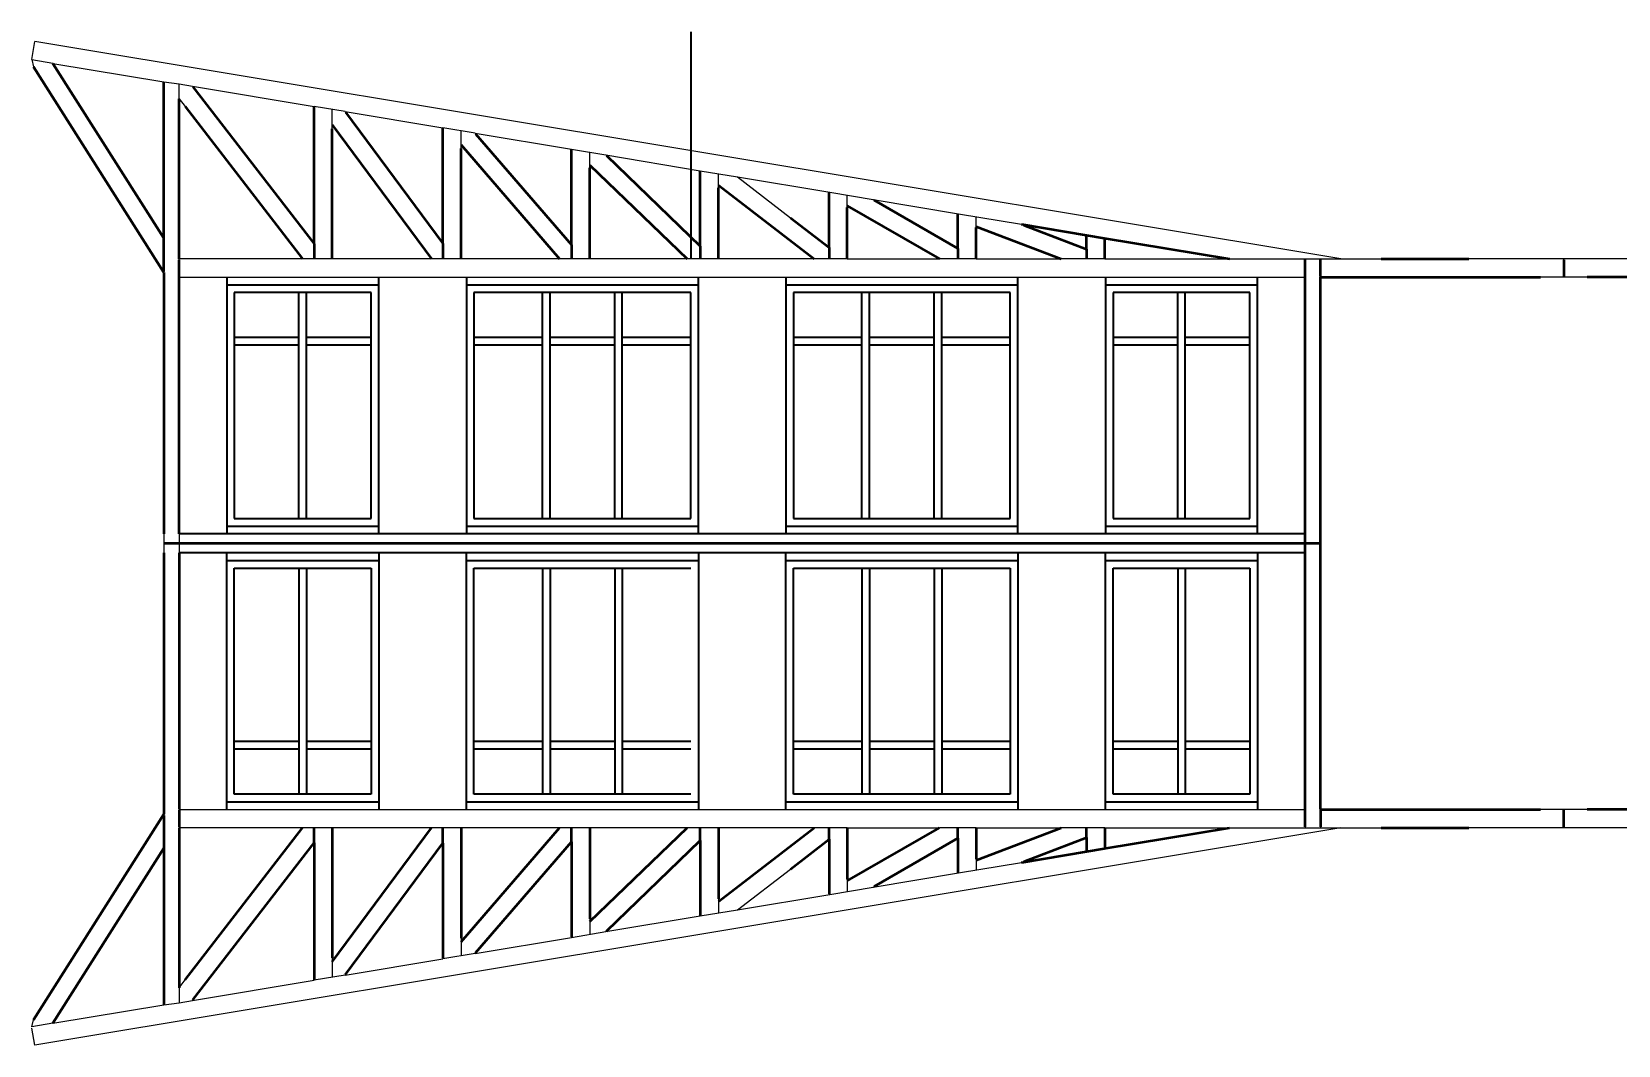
# Model space of a CAD drawing. Header units: centimetres. Extents: x 101 to 201, y 97 to 167.
# Drawn here: x 107.12 to 113.08, y 151.37 to 155.18 of the extents above; entities that cross this region are included whole.
import ezdxf

# ---------------------------------------------------------------- set-up
doc = ezdxf.new("R2010")
doc.units = ezdxf.units.CM
doc.layers.add('corte', color=1, linetype='Continuous')
doc.layers.add('grabado', color=5, linetype='Continuous')

msp = doc.modelspace()

# ---------------------------------------------------------------- linework, layer by layer
at = {"layer": 'corte'}
for p, q in [((107.1222, 155.0751), (107.1335, 155.1428)), ((112.0378, 154.3254), (107.1335, 155.1428)), ((107.1222, 155.0751), (107.1289, 155.0466)), ((107.1227, 155.0732), (107.1227, 155.0731)), ((107.2016, 155.06), (107.6188, 154.9905)), ((107.7259, 154.9745), (108.1823, 154.8985)), ((107.7259, 154.9745), (107.7276, 154.9723)), ((107.6758, 154.9272), (107.6987, 154.8975)), ((108.1823, 154.8966), (108.1823, 154.8985)), ((108.2995, 154.8789), (108.6659, 154.8179)), ((108.2995, 154.8789), (108.3011, 154.8768)), ((108.2509, 154.8139), (108.2509, 154.8293)), ((108.6659, 154.816), (108.6659, 154.8179)), ((108.7873, 154.7976), (109.1494, 154.7373)), ((108.7873, 154.7976), (108.7892, 154.7954)), ((108.7344, 154.7407), (108.7344, 154.7539)), ((109.218, 154.6672), (109.218, 154.6782)), ((109.2777, 154.7159), (109.633, 154.6567)), ((109.2777, 154.7159), (109.2801, 154.7136)), ((109.633, 154.6548), (109.633, 154.6567)), ((109.7732, 154.6333), (110.1194, 154.5756)), ((109.7732, 154.6333), (109.9716, 154.4804)), ((109.7016, 154.5931), (109.7016, 154.602)), ((110.1166, 154.5742), (110.1166, 154.5761)), ((110.1851, 154.5185), (110.1851, 154.5251)), ((110.2817, 154.5486), (110.6029, 154.495)), ((110.2817, 154.5486), (110.2863, 154.5459)), ((110.6001, 154.4936), (110.6001, 154.4955)), ((110.6687, 154.443), (110.6687, 154.4503)), ((110.8389, 154.4557), (110.8478, 154.4523)), ((107.6758, 154.3226), (107.6758, 154.3254)), ((108.139, 154.3254), (107.6758, 154.3254)), ((108.6232, 154.3254), (108.2481, 154.3254)), ((109.1041, 154.3254), (108.7316, 154.3254)), ((109.5836, 154.3254), (109.2152, 154.3254)), ((110.0604, 154.3254), (109.6988, 154.3254)), ((110.1851, 154.3254), (110.5315, 154.3254)), ((110.6687, 154.3254), (110.9877, 154.3254)), ((111.1523, 154.3254), (111.6207, 154.3254)), ((112.0207, 154.3254), (112.1901, 154.3254)), ((113.2329, 154.3254), (112.5187, 154.3254)), ((112.8758, 154.3226), (112.8758, 154.3254)), ((107.6187, 154.2748), (107.6187, 154.28)), ((112.9637, 154.2568), (112.7879, 154.2568)), ((112.8758, 154.2568), (112.8758, 154.2596)), ((107.6187, 153.2927), (107.6187, 153.2209)), ((107.6187, 152.2389), (107.6187, 152.2337)), ((112.9637, 152.2568), (112.7879, 152.2568)), ((112.8758, 152.2568), (112.8758, 152.254)), ((112.0378, 152.1883), (107.1335, 151.3709)), ((107.6758, 152.1911), (107.6758, 152.1883)), ((108.139, 152.1883), (107.6758, 152.1883)), ((108.6232, 152.1883), (108.2481, 152.1883)), ((109.1041, 152.1883), (108.7316, 152.1883)), ((109.5836, 152.1883), (109.2152, 152.1883)), ((110.0604, 152.1883), (109.6988, 152.1883)), ((110.1851, 152.1883), (110.5315, 152.1883)), ((110.6687, 152.1883), (110.9877, 152.1883)), ((111.1523, 152.1883), (111.6207, 152.1883)), ((112.0207, 152.1883), (112.1901, 152.1883)), ((113.2329, 152.1883), (112.5187, 152.1883)), ((112.8758, 152.1911), (112.8758, 152.1883)), ((110.6687, 152.0707), (110.6687, 152.0633)), ((110.8389, 152.058), (110.8478, 152.0613)), ((109.7732, 151.8804), (109.9716, 152.0332)), ((110.1851, 151.9952), (110.1851, 151.9886)), ((110.2817, 151.9651), (110.6029, 152.0186)), ((110.6001, 152.0201), (110.6001, 152.0182)), ((109.7732, 151.8804), (110.1194, 151.938)), ((110.1166, 151.9395), (110.1166, 151.9376)), ((110.2817, 151.9651), (110.2863, 151.9678)), ((109.7016, 151.9205), (109.7016, 151.9117)), ((109.218, 151.8465), (109.218, 151.8355)), ((109.2777, 151.7978), (109.633, 151.857)), ((109.633, 151.8589), (109.633, 151.857)), ((108.7344, 151.773), (108.7344, 151.7597)), ((108.7873, 151.716), (109.1494, 151.7764)), ((109.2777, 151.7978), (109.2801, 151.8001)), ((108.2509, 151.6998), (108.2509, 151.6843)), ((108.2995, 151.6347), (108.6659, 151.6958)), ((108.6659, 151.6977), (108.6659, 151.6958)), ((108.7873, 151.716), (108.7892, 151.7183)), ((108.2995, 151.6347), (108.3011, 151.6369)), ((107.6758, 151.5865), (107.6987, 151.6162)), ((107.7259, 151.5391), (108.1823, 151.6152)), ((108.1823, 151.6171), (108.1823, 151.6152)), ((107.2016, 151.4537), (107.6188, 151.5232)), ((107.7259, 151.5391), (107.7276, 151.5413)), ((107.1227, 151.4405), (107.1289, 151.4671)), ((107.1335, 151.3709), (107.1227, 151.4358))]:
    msp.add_line(p, q, dxfattribs=at)
at = {"layer": 'corte', "lineweight": 50}
for p, q in [((107.1289, 155.0466), (107.6187, 154.2748)), ((107.2016, 155.06), (107.6187, 154.4028)), ((107.6187, 154.4028), (107.6187, 154.9905)), ((107.7276, 154.9723), (108.1823, 154.3816)), ((107.6758, 154.3254), (107.6758, 154.9272)), ((107.6987, 154.8975), (108.139, 154.3254)), ((108.1823, 154.3816), (108.1823, 154.8966)), ((108.3011, 154.8768), (108.6659, 154.3831)), ((108.2509, 154.8293), (108.6232, 154.3254)), ((108.2509, 154.3254), (108.2509, 154.8139)), ((108.6659, 154.3831), (108.6659, 154.816)), ((108.7892, 154.7954), (109.1494, 154.3779)), ((108.7344, 154.7539), (109.1041, 154.3254)), ((108.7344, 154.3254), (108.7344, 154.7407)), ((109.1494, 154.3779), (109.1494, 154.7354)), ((109.218, 154.6782), (109.5836, 154.3254)), ((109.2801, 154.7136), (109.633, 154.373)), ((109.218, 154.3254), (109.218, 154.6672)), ((109.633, 154.373), (109.633, 154.6548)), ((109.7016, 154.602), (110.0604, 154.3254)), ((109.7016, 154.3254), (109.7016, 154.5931)), ((110.1166, 154.3687), (110.1166, 154.5742)), ((110.1851, 154.5251), (110.5315, 154.3254)), ((110.1851, 154.3254), (110.1851, 154.5185)), ((110.2863, 154.5459), (110.6001, 154.365)), ((110.6001, 154.365), (110.6001, 154.4936)), ((109.9716, 154.4804), (110.1166, 154.3687)), ((110.6687, 154.4473), (110.9877, 154.3254)), ((110.6687, 154.3254), (110.6687, 154.443)), ((110.8389, 154.4557), (111.0837, 154.4149)), ((110.8478, 154.4523), (111.0837, 154.3621)), ((111.0837, 154.3621), (111.0837, 154.4149)), ((111.1495, 154.4039), (111.6207, 154.3254)), ((111.1523, 154.3254), (111.1523, 154.4035)), ((112.1901, 154.3254), (112.5187, 154.3254)), ((112.8758, 154.3226), (112.8758, 154.2596)), ((107.6187, 154.2748), (107.6187, 153.2927)), ((111.9615, 154.2568), (112.7879, 154.2568)), ((111.9615, 152.2568), (111.9615, 154.2568)), ((113.7901, 154.2568), (112.9637, 154.2568)), ((111.9615, 153.2568), (107.6187, 153.2568)), ((107.6187, 153.2209), (107.6187, 152.2389)), ((107.1289, 151.4671), (107.6187, 152.2389)), ((111.9615, 152.2568), (112.7879, 152.2568)), ((112.8758, 152.1911), (112.8758, 152.254)), ((113.7901, 152.2568), (112.9637, 152.2568)), ((107.6758, 152.1883), (107.6758, 151.5865)), ((107.6987, 151.6162), (108.139, 152.1883)), ((108.2509, 152.1883), (108.2509, 151.6998)), ((108.2509, 151.6843), (108.6232, 152.1883)), ((108.7344, 152.1883), (108.7344, 151.773)), ((108.7344, 151.7597), (109.1041, 152.1883)), ((109.218, 152.1883), (109.218, 151.8465)), ((109.218, 151.8355), (109.5836, 152.1883)), ((109.7016, 152.1883), (109.7016, 151.9205)), ((109.7016, 151.9117), (110.0604, 152.1883)), ((110.1851, 151.9886), (110.5315, 152.1883)), ((110.1851, 152.1883), (110.1851, 151.9952)), ((110.6687, 152.1883), (110.6687, 152.0707)), ((110.6687, 152.0663), (110.9877, 152.1883)), ((111.1495, 152.1097), (111.6207, 152.1883)), ((111.1523, 152.1883), (111.1523, 152.1102)), ((112.1901, 152.1883), (112.5187, 152.1883)), ((107.2016, 151.4537), (107.6187, 152.1109)), ((107.6187, 152.1109), (107.6187, 151.5232)), ((107.7276, 151.5413), (108.1823, 152.132)), ((108.1823, 152.132), (108.1823, 151.6171)), ((108.3011, 151.6369), (108.6659, 152.1306)), ((108.6659, 152.1306), (108.6659, 151.6977)), ((108.7892, 151.7183), (109.1494, 152.1358)), ((109.1494, 152.1358), (109.1494, 151.7783)), ((109.2801, 151.8001), (109.633, 152.1406)), ((109.633, 152.1406), (109.633, 151.8589)), ((109.9716, 152.0332), (110.1166, 152.145)), ((110.1166, 152.145), (110.1166, 151.9395)), ((110.2863, 151.9678), (110.6001, 152.1487)), ((110.6001, 152.1487), (110.6001, 152.0201)), ((110.8478, 152.0613), (111.0837, 152.1516)), ((111.0837, 152.1516), (111.0837, 152.0988)), ((110.8389, 152.058), (111.0837, 152.0988))]:
    msp.add_line(p, q, dxfattribs=at)
at = {"layer": 'grabado', "lineweight": 35}
for p, q in [((109.5972, 155.1791), (109.5972, 154.3293)), ((107.8544, 154.2568), (107.8544, 153.2927)), ((108.4258, 153.2927), (108.4258, 154.2568)), ((108.7544, 154.2568), (108.7544, 153.2927)), ((109.6258, 153.2927), (109.6258, 154.2568)), ((109.9544, 154.2556), (109.9544, 153.2927)), ((110.8258, 153.2927), (110.8258, 154.2568)), ((111.1544, 154.2568), (111.1544, 153.2927)), ((111.7258, 153.2927), (111.7258, 154.2568)), ((107.8544, 154.2283), (108.4258, 154.2283)), ((108.3972, 154.1997), (107.883, 154.1997)), ((107.883, 154.1997), (107.883, 153.3499)), ((108.1258, 153.3499), (108.1258, 154.1997)), ((108.1544, 153.3499), (108.1544, 154.1997)), ((108.3972, 153.3499), (108.3972, 154.1997)), ((108.7544, 154.2283), (109.6258, 154.2283)), ((108.783, 154.1997), (108.783, 153.3499)), ((109.5972, 154.1997), (108.783, 154.1997)), ((109.0401, 153.3499), (109.0401, 154.1997)), ((109.0687, 153.3499), (109.0687, 154.1997)), ((109.3115, 153.3499), (109.3115, 154.1997)), ((109.3401, 153.3499), (109.3401, 154.1997)), ((109.5972, 153.3499), (109.5972, 154.1997)), ((109.9544, 154.2283), (110.8258, 154.2283)), ((110.7972, 154.1997), (109.983, 154.1997)), ((109.983, 154.1997), (109.983, 153.3499)), ((110.2401, 153.3499), (110.2401, 154.1997)), ((110.2687, 153.3499), (110.2687, 154.1997)), ((110.5115, 153.3499), (110.5115, 154.1997)), ((110.5401, 153.3499), (110.5401, 154.1997)), ((110.7972, 153.3499), (110.7972, 154.1997)), ((111.1544, 154.2283), (111.7258, 154.2283)), ((111.6972, 154.1997), (111.1829, 154.1997)), ((111.1829, 154.1997), (111.1829, 153.3499)), ((111.4258, 153.3499), (111.4258, 154.1997)), ((111.4544, 153.3499), (111.4544, 154.1997)), ((111.6972, 153.3499), (111.6972, 154.1997)), ((108.1258, 154.0299), (107.883, 154.0299)), ((108.3972, 154.0299), (108.1544, 154.0299)), ((109.0401, 154.0299), (108.783, 154.0299)), ((109.3115, 154.0299), (109.0687, 154.0299)), ((109.5972, 154.0299), (109.3401, 154.0299)), ((110.2401, 154.0299), (109.983, 154.0299)), ((110.5115, 154.0299), (110.2687, 154.0299)), ((110.7972, 154.0299), (110.5401, 154.0299)), ((111.4258, 154.0299), (111.1829, 154.0299)), ((111.6972, 154.0299), (111.4544, 154.0299)), ((108.1258, 154.0013), (107.883, 154.0013)), ((108.3972, 154.0013), (108.1544, 154.0013)), ((109.0401, 154.0013), (108.783, 154.0013)), ((109.3115, 154.0013), (109.0687, 154.0013)), ((109.5972, 154.0013), (109.3401, 154.0013)), ((110.2401, 154.0013), (109.983, 154.0013)), ((110.5115, 154.0013), (110.2687, 154.0013)), ((110.7972, 154.0013), (110.5401, 154.0013)), ((111.4258, 154.0013), (111.1829, 154.0013)), ((111.6972, 154.0013), (111.4544, 154.0013)), ((107.8544, 153.3213), (108.4258, 153.3213)), ((107.883, 153.3499), (108.3972, 153.3499)), ((108.7544, 153.3213), (109.6258, 153.3213)), ((108.783, 153.3499), (109.5972, 153.3499)), ((109.9544, 153.3213), (110.8258, 153.3213)), ((109.983, 153.3499), (110.7972, 153.3499)), ((111.1544, 153.3213), (111.7258, 153.3213)), ((111.1829, 153.3499), (111.6972, 153.3499)), ((111.9044, 153.2927), (107.6758, 153.2927)), ((111.9044, 153.2209), (107.6758, 153.2209)), ((107.8544, 152.2568), (107.8544, 153.2209)), ((107.8544, 153.1923), (108.4258, 153.1923)), ((108.4258, 153.2209), (108.4258, 152.2568)), ((108.7544, 152.2568), (108.7544, 153.2209)), ((108.7544, 153.1923), (109.6258, 153.1923)), ((109.6258, 153.2209), (109.6258, 152.2568)), ((109.9544, 152.258), (109.9544, 153.2209)), ((109.9544, 153.1923), (110.8258, 153.1923)), ((110.8258, 153.2209), (110.8258, 152.2568)), ((111.1544, 152.2568), (111.1544, 153.2209)), ((111.1544, 153.1923), (111.7258, 153.1923)), ((111.7258, 153.2209), (111.7258, 152.2568)), ((107.883, 153.1638), (108.3972, 153.1638)), ((107.883, 152.314), (107.883, 153.1638)), ((108.1258, 153.1638), (108.1258, 152.314)), ((108.1544, 153.1638), (108.1544, 152.314)), ((108.3972, 153.1638), (108.3972, 152.314)), ((108.783, 153.1638), (109.5972, 153.1638)), ((108.783, 152.314), (108.783, 153.1638)), ((109.0401, 153.1638), (109.0401, 152.314)), ((109.0687, 153.1638), (109.0687, 152.314)), ((109.3115, 153.1638), (109.3115, 152.314)), ((109.3401, 153.1638), (109.3401, 152.314)), ((109.983, 153.1638), (110.7972, 153.1638)), ((109.983, 152.314), (109.983, 153.1638)), ((110.2401, 153.1638), (110.2401, 152.314)), ((110.2687, 153.1638), (110.2687, 152.314)), ((110.5115, 153.1638), (110.5115, 152.314)), ((110.5401, 153.1638), (110.5401, 152.314)), ((110.7972, 153.1638), (110.7972, 152.314)), ((111.1829, 153.1638), (111.6972, 153.1638)), ((111.1829, 152.314), (111.1829, 153.1638)), ((111.4258, 153.1638), (111.4258, 152.314)), ((111.4544, 153.1638), (111.4544, 152.314)), ((111.6972, 153.1638), (111.6972, 152.314)), ((108.1258, 152.5123), (107.883, 152.5123)), ((108.1258, 152.4838), (107.883, 152.4838)), ((108.3972, 152.5123), (108.1544, 152.5123)), ((108.3972, 152.4838), (108.1544, 152.4838)), ((109.0401, 152.5123), (108.783, 152.5123)), ((109.0401, 152.4838), (108.783, 152.4838)), ((109.3115, 152.5123), (109.0687, 152.5123)), ((109.3115, 152.4838), (109.0687, 152.4838)), ((109.5972, 152.5123), (109.3401, 152.5123)), ((109.5972, 152.4838), (109.3401, 152.4838)), ((110.2401, 152.5123), (109.983, 152.5123)), ((110.2401, 152.4838), (109.983, 152.4838)), ((110.5115, 152.5123), (110.2687, 152.5123)), ((110.5115, 152.4838), (110.2687, 152.4838)), ((110.7972, 152.5123), (110.5401, 152.5123)), ((110.7972, 152.4838), (110.5401, 152.4838)), ((111.4258, 152.5123), (111.1829, 152.5123)), ((111.4258, 152.4838), (111.1829, 152.4838)), ((111.6972, 152.5123), (111.4544, 152.5123)), ((111.6972, 152.4838), (111.4544, 152.4838)), ((108.3972, 152.314), (107.883, 152.314)), ((109.5972, 152.314), (108.783, 152.314)), ((110.7972, 152.314), (109.983, 152.314)), ((111.6972, 152.314), (111.1829, 152.314)), ((107.8544, 152.2854), (108.4258, 152.2854)), ((108.7544, 152.2854), (109.6258, 152.2854)), ((109.9544, 152.2854), (110.8258, 152.2854)), ((111.1544, 152.2854), (111.7258, 152.2854))]:
    msp.add_line(p, q, dxfattribs=at)
at = {"layer": 'grabado'}
for p, q in [((107.2016, 155.06), (107.1227, 155.0731)), ((107.6187, 154.9905), (107.6758, 154.9829)), ((107.6758, 154.9272), (107.6758, 154.9829)), ((107.6758, 154.9829), (107.7259, 154.9745)), ((108.2995, 154.8789), (108.1823, 154.8985)), ((108.2509, 154.8293), (108.2509, 154.887)), ((108.7873, 154.7976), (108.6659, 154.8179)), ((108.7344, 154.7539), (108.7344, 154.8064)), ((109.1494, 154.7373), (109.2777, 154.7159)), ((109.1494, 154.7354), (109.1494, 154.7373)), ((109.218, 154.6782), (109.218, 154.7258)), ((109.633, 154.6567), (109.7732, 154.6333)), ((109.7016, 154.602), (109.7016, 154.6452)), ((110.1194, 154.5756), (110.2817, 154.5486)), ((110.1851, 154.5251), (110.1851, 154.5646)), ((110.6029, 154.495), (110.8389, 154.4557)), ((110.6687, 154.4503), (110.6687, 154.4841)), ((108.2481, 154.3254), (108.139, 154.3254)), ((108.7316, 154.3254), (108.6232, 154.3254)), ((109.2152, 154.3254), (109.1041, 154.3254)), ((109.6988, 154.3254), (109.5836, 154.3254)), ((110.1851, 154.3254), (110.0604, 154.3254)), ((110.6687, 154.3254), (110.5315, 154.3254)), ((111.1523, 154.3254), (110.9877, 154.3254)), ((111.6207, 154.3254), (112.0207, 154.3254)), ((111.9044, 154.3226), (111.9044, 154.3254)), ((111.9615, 154.3226), (111.9615, 154.3254)), ((107.6758, 154.2556), (107.6758, 154.2596)), ((107.6758, 154.2568), (111.9044, 154.2568)), ((111.9615, 154.2568), (111.9615, 154.2596)), ((107.6758, 153.2927), (107.6758, 153.2209)), ((111.9044, 153.2612), (111.9044, 153.2656)), ((111.9044, 153.2525), (111.9044, 153.248)), ((107.6758, 152.258), (107.6758, 152.254)), ((107.6758, 152.2568), (111.9044, 152.2568)), ((111.9615, 152.2568), (111.9615, 152.254)), ((108.2481, 152.1883), (108.139, 152.1883)), ((108.7316, 152.1883), (108.6232, 152.1883)), ((109.2152, 152.1883), (109.1041, 152.1883)), ((109.6988, 152.1883), (109.5836, 152.1883)), ((110.1851, 152.1883), (110.0604, 152.1883)), ((110.6687, 152.1883), (110.5315, 152.1883)), ((111.1523, 152.1883), (110.9877, 152.1883)), ((111.6207, 152.1883), (112.0207, 152.1883)), ((111.9044, 152.1911), (111.9044, 152.1883)), ((111.9615, 152.1911), (111.9615, 152.1883)), ((110.6029, 152.0186), (110.8389, 152.058)), ((110.6687, 152.0633), (110.6687, 152.0296)), ((110.1194, 151.938), (110.2817, 151.9651)), ((110.1851, 151.9886), (110.1851, 151.949)), ((109.633, 151.857), (109.7732, 151.8804)), ((109.7016, 151.9117), (109.7016, 151.8684)), ((109.218, 151.8355), (109.218, 151.7878)), ((108.7344, 151.7597), (108.7344, 151.7072)), ((109.1494, 151.7764), (109.2777, 151.7978)), ((109.1494, 151.7783), (109.1494, 151.7764)), ((108.7873, 151.716), (108.6659, 151.6958)), ((108.2995, 151.6347), (108.1823, 151.6152)), ((108.2509, 151.6843), (108.2509, 151.6266)), ((107.6758, 151.5865), (107.6758, 151.5308)), ((107.6187, 151.5232), (107.6758, 151.5308)), ((107.6758, 151.5308), (107.7259, 151.5391)), ((107.2016, 151.4537), (107.1227, 151.4406))]:
    msp.add_line(p, q, dxfattribs=at)
at = {"layer": 'grabado', "lineweight": 50}
for p, q in [((107.6187, 154.28), (107.6187, 154.4028)), ((108.1823, 154.3816), (108.1823, 154.3254)), ((108.6659, 154.3831), (108.6659, 154.3254)), ((109.1494, 154.3779), (109.1494, 154.3254)), ((111.0837, 154.4149), (111.1495, 154.4039)), ((107.6758, 153.2927), (107.6758, 154.3226)), ((109.633, 154.373), (109.633, 154.3254)), ((110.1166, 154.3687), (110.1166, 154.3254)), ((110.6001, 154.365), (110.6001, 154.3254)), ((111.0837, 154.3621), (111.0837, 154.3254)), ((111.9044, 152.1911), (111.9044, 154.3226)), ((111.9615, 154.2596), (111.9615, 154.3226)), ((107.6758, 153.2209), (107.6758, 152.258)), ((107.6187, 152.2337), (107.6187, 152.1109)), ((107.6758, 152.254), (107.6758, 152.1911)), ((111.9615, 152.254), (111.9615, 152.1911)), ((108.1823, 152.132), (108.1823, 152.1883)), ((108.6659, 152.1306), (108.6659, 152.1883)), ((109.1494, 152.1358), (109.1494, 152.1883)), ((109.633, 152.1406), (109.633, 152.1883)), ((110.1166, 152.145), (110.1166, 152.1883)), ((110.6001, 152.1487), (110.6001, 152.1883)), ((111.0837, 152.1516), (111.0837, 152.1883)), ((111.0837, 152.0988), (111.1495, 152.1097))]:
    msp.add_line(p, q, dxfattribs=at)

doc.saveas('drawing.dxf')
